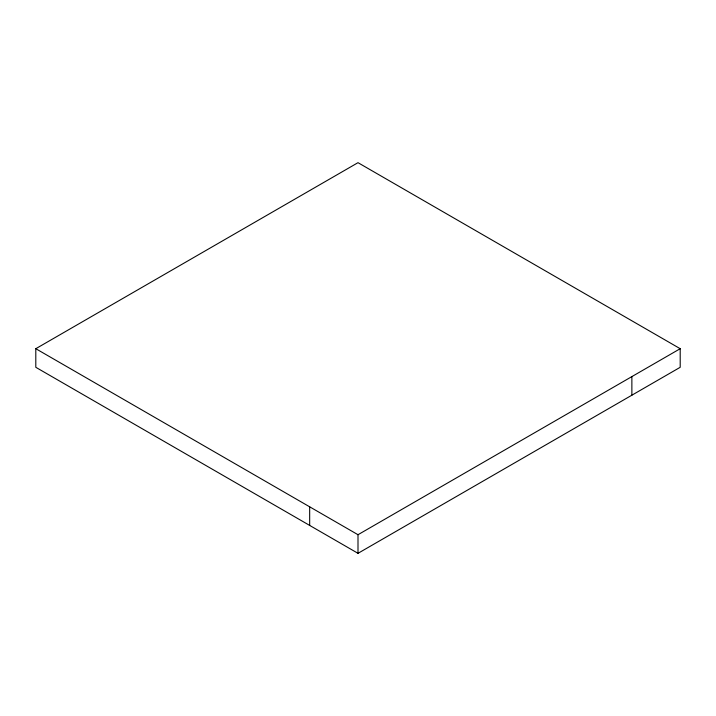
<?xml version="1.0" encoding="UTF-8"?>
<svg xmlns="http://www.w3.org/2000/svg" width="716" height="716" viewBox="0 0 716 716"><rect width="100%" height="100%" fill="white"/><g stroke="black" fill="none" stroke-linecap="round" stroke-linejoin="round"><path stroke-width="1.07" d="M35.8 348.701L358 162.675L680.2 348.701L680.2 367.299L358 553.325L35.8 367.299L35.8 348.701L358 534.718L680.2 348.701M631.87 376.598L631.87 395.205M358 534.718L358 553.325M309.67 506.821L309.67 525.419"/></g></svg>
